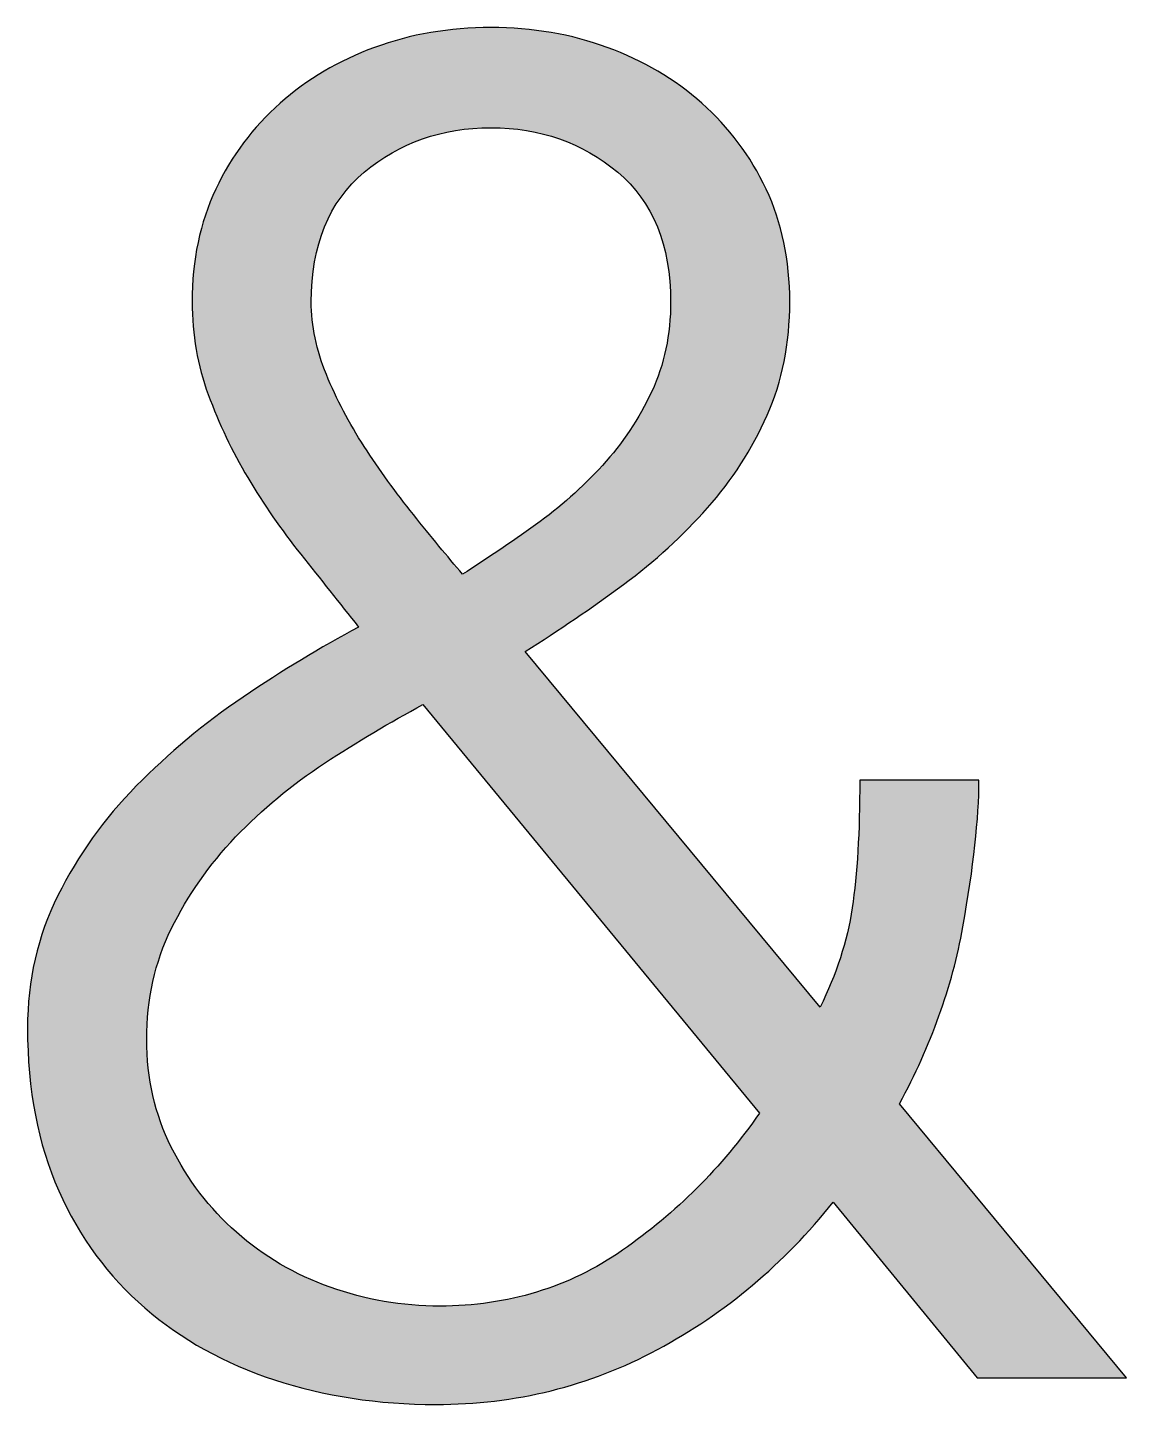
# Paper-space layout 'A0mask' of a CAD drawing. Extents: x 0 to 1153, y 0 to 810.
# Drawn here: x 993.827 to 997.088, y 80.295 to 84.382 of the extents above; entities that cross this region are included whole.
import ezdxf
from ezdxf.enums import TextEntityAlignment as Align

# ---------------------------------------------------------------- set-up
doc = ezdxf.new("R2010")
doc.units = 0
doc.layers.get('0').update_dxf_attribs({"linetype": 'CONTINUOUS'})
doc.layers.get('Defpoints').update_dxf_attribs({"linetype": 'CONTINUOUS'})
doc.layers.add('JPP_Mask', color=7, linetype='CONTINUOUS')
doc.styles.add('JPP', font='arial.ttf')

# ---------------------------------------------------------------- blocks, each defined once
blk = doc.blocks.new('A0mask')
at = {"true_color": 0x004a91}
h = blk.add_hatch(color=154, dxfattribs=at)
edge = h.paths.add_edge_path()
edge.add_spline(control_points=[(996.1787, 81.4742), (996.1787, 81.4742), (995.3031, 82.5294), (995.3031, 82.5294), (995.4041, 82.5929), (995.5013, 82.6594), (995.595, 82.7286)], knot_values=[24, 24, 24, 24, 25, 25, 25, 26, 26, 26, 26], degree=3, periodic=0)
edge.add_spline(control_points=[(995.595, 82.7286), (995.6884, 82.7978), (995.7718, 82.8736), (995.8447, 82.9561)], knot_values=[23, 23, 23, 23, 24, 24, 24, 24], degree=3, periodic=0)
edge.add_spline(control_points=[(995.8447, 82.9561), (995.9177, 83.0383), (995.9766, 83.13), (996.0216, 83.231), (996.0665, 83.3319), (996.0889, 83.4442), (996.0889, 83.5676)], knot_values=[21, 21, 21, 21, 22, 22, 22, 23, 23, 23, 23], degree=3, periodic=0)
edge.add_spline(control_points=[(996.0889, 83.5676), (996.0889, 83.6914), (996.0655, 83.8026), (996.0187, 83.9019)], knot_values=[20, 20, 20, 20, 21, 21, 21, 21], degree=3, periodic=0)
edge.add_spline(control_points=[(996.0187, 83.9019), (995.9719, 84.0008), (995.9083, 84.086), (995.8279, 84.1573)], knot_values=[19, 19, 19, 19, 20, 20, 20, 20], degree=3, periodic=0)
edge.add_spline(control_points=[(995.8279, 84.1573), (995.7474, 84.2283), (995.6539, 84.2835), (995.5472, 84.3227), (995.4405, 84.362), (995.3255, 84.3817), (995.2021, 84.3817)], knot_values=[17, 17, 17, 17, 18, 18, 18, 19, 19, 19, 19], degree=3, periodic=0)
edge.add_spline(control_points=[(995.2021, 84.3817), (995.0785, 84.3817), (994.9635, 84.362), (994.8568, 84.3227), (994.7501, 84.2835), (994.6565, 84.2283), (994.5761, 84.1573)], knot_values=[15, 15, 15, 15, 16, 16, 16, 17, 17, 17, 17], degree=3, periodic=0)
edge.add_spline(control_points=[(994.5761, 84.1573), (994.4956, 84.086), (994.432, 84.0008), (994.3853, 83.9019)], knot_values=[14, 14, 14, 14, 15, 15, 15, 15], degree=3, periodic=0)
edge.add_spline(control_points=[(994.3853, 83.9019), (994.3385, 83.8026), (994.3151, 83.6914), (994.3151, 83.5676)], knot_values=[13, 13, 13, 13, 14, 14, 14, 14], degree=3, periodic=0)
edge.add_spline(control_points=[(994.3151, 83.5676), (994.3151, 83.4704), (994.331, 83.3787), (994.3629, 83.2927)], knot_values=[12, 12, 12, 12, 13, 13, 13, 13], degree=3, periodic=0)
edge.add_spline(control_points=[(994.3629, 83.2927), (994.3946, 83.2064), (994.4339, 83.1242), (994.4807, 83.0458)], knot_values=[11, 11, 11, 11, 12, 12, 12, 12], degree=3, periodic=0)
edge.add_spline(control_points=[(994.4807, 83.0458), (994.5274, 82.967), (994.5798, 82.8913), (994.6379, 82.8183)], knot_values=[10, 10, 10, 10, 11, 11, 11, 11], degree=3, periodic=0)
edge.add_spline(control_points=[(994.6379, 82.8183), (994.6958, 82.7453), (994.753, 82.6733), (994.8091, 82.6024)], knot_values=[9, 9, 9, 9, 10, 10, 10, 10], degree=3, periodic=0)
edge.add_spline(control_points=[(994.8091, 82.6024), (994.6969, 82.5424), (994.5826, 82.4731), (994.4666, 82.3947)], knot_values=[8, 8, 8, 8, 9, 9, 9, 9], degree=3, periodic=0)
edge.add_spline(control_points=[(994.4666, 82.3947), (994.3507, 82.3159), (994.2449, 82.2279), (994.1495, 82.1307), (994.0541, 82.0335), (993.9764, 81.9251), (993.9166, 81.8053)], knot_values=[6, 6, 6, 6, 7, 7, 7, 8, 8, 8, 8], degree=3, periodic=0)
edge.add_spline(control_points=[(993.9166, 81.8053), (993.8566, 81.6853), (993.8267, 81.5543), (993.8267, 81.4124)], knot_values=[5, 5, 5, 5, 6, 6, 6, 6], degree=3, periodic=0)
edge.add_spline(control_points=[(993.8267, 81.4124), (993.8267, 81.2289), (993.8577, 81.068), (993.9194, 80.9295), (993.9811, 80.791), (994.0662, 80.675), (994.1748, 80.5816)], knot_values=[3, 3, 3, 3, 4, 4, 4, 5, 5, 5, 5], degree=3, periodic=0)
edge.add_spline(control_points=[(994.1748, 80.5816), (994.2833, 80.4878), (994.4114, 80.4169), (994.5593, 80.3681)], knot_values=[2, 2, 2, 2, 3, 3, 3, 3], degree=3, periodic=0)
edge.add_spline(control_points=[(994.5593, 80.3681), (994.7071, 80.3197), (994.867, 80.2951), (995.0392, 80.2951)], knot_values=[1, 1, 1, 1, 2, 2, 2, 2], degree=3, periodic=0)
edge.add_spline(control_points=[(995.0392, 80.2951), (995.275, 80.2951), (995.4939, 80.3497), (995.696, 80.4581)], knot_values=[0, 0, 0, 0, 1, 1, 1, 1], degree=3, periodic=0)
edge.add_spline(control_points=[(995.696, 80.4581), (995.8981, 80.5666), (996.0721, 80.7126), (996.218, 80.8957)], knot_values=[34, 34, 34, 34, 35, 35, 35, 35], degree=3, periodic=0)
edge.add_spline(control_points=[(996.218, 80.8957), (996.218, 80.8957), (996.6447, 80.3739), (996.6447, 80.3739), (996.6447, 80.3739), (996.7555, 80.3739), (996.8664, 80.3739)], knot_values=[32.5, 32.5, 32.5, 32.5, 33.5, 33.5, 33.5, 34, 34, 34, 34], degree=3, periodic=0)
edge.add_spline(control_points=[(996.8664, 80.3739), (996.9772, 80.3739), (997.0881, 80.3739), (997.0881, 80.3739), (997.0881, 80.3739), (996.9197, 80.5773), (996.7513, 80.7808)], knot_values=[31.5, 31.5, 31.5, 31.5, 32, 32, 32, 32.5, 32.5, 32.5, 32.5], degree=3, periodic=0)
edge.add_spline(control_points=[(996.7513, 80.7808), (996.5829, 80.9842), (996.4145, 81.1877), (996.4145, 81.1877), (996.508, 81.3599), (996.5707, 81.5349), (996.6026, 81.7126)], knot_values=[30, 30, 30, 30, 30.5, 30.5, 30.5, 31.5, 31.5, 31.5, 31.5], degree=3, periodic=0)
edge.add_spline(control_points=[(996.6026, 81.7126), (996.6343, 81.8903), (996.6502, 82.0352), (996.6502, 82.1478)], knot_values=[29, 29, 29, 29, 30, 30, 30, 30], degree=3, periodic=0)
edge.add_spline(control_points=[(996.6502, 82.1478), (996.6502, 82.1478), (996.2966, 82.1478), (996.2966, 82.1478), (996.2966, 81.9943), (996.289, 81.8678), (996.2742, 81.7688)], knot_values=[27, 27, 27, 27, 28, 28, 28, 29, 29, 29, 29], degree=3, periodic=0)
edge.add_spline(control_points=[(996.2742, 81.7688), (996.2592, 81.6696), (996.2273, 81.5714), (996.1787, 81.4742)], knot_values=[26, 26, 26, 26, 27, 27, 27, 27], degree=3, periodic=0)
edge = h.paths.add_edge_path(flags=16)
edge.add_spline(control_points=[(995, 82.3722), (995, 82.3722), (995.9991, 81.1597), (995.9991, 81.1597), (995.8868, 80.9987), (995.7512, 80.863), (995.5922, 80.7528)], knot_values=[8, 8, 8, 8, 9, 9, 9, 10, 10, 10, 10], degree=3, periodic=0)
edge.add_spline(control_points=[(995.5922, 80.7528), (995.433, 80.6423), (995.2525, 80.5871), (995.0505, 80.5871)], knot_values=[7, 7, 7, 7, 8, 8, 8, 8], degree=3, periodic=0)
edge.add_spline(control_points=[(995.0505, 80.5871), (994.9382, 80.5871), (994.8296, 80.6058), (994.7249, 80.6433)], knot_values=[6, 6, 6, 6, 7, 7, 7, 7], degree=3, periodic=0)
edge.add_spline(control_points=[(994.7249, 80.6433), (994.6201, 80.6805), (994.5274, 80.7347), (994.447, 80.806)], knot_values=[5, 5, 5, 5, 6, 6, 6, 6], degree=3, periodic=0)
edge.add_spline(control_points=[(994.447, 80.806), (994.3665, 80.877), (994.302, 80.9612), (994.2534, 81.0587)], knot_values=[4, 4, 4, 4, 5, 5, 5, 5], degree=3, periodic=0)
edge.add_spline(control_points=[(994.2534, 81.0587), (994.2047, 81.156), (994.1804, 81.2627), (994.1804, 81.3787)], knot_values=[3, 3, 3, 3, 4, 4, 4, 4], degree=3, periodic=0)
edge.add_spline(control_points=[(994.1804, 81.3787), (994.1804, 81.4984), (994.2047, 81.6079), (994.2534, 81.7071)], knot_values=[2, 2, 2, 2, 3, 3, 3, 3], degree=3, periodic=0)
edge.add_spline(control_points=[(994.2534, 81.7071), (994.302, 81.806), (994.3656, 81.8967), (994.4442, 81.9793)], knot_values=[1, 1, 1, 1, 2, 2, 2, 2], degree=3, periodic=0)
edge.add_spline(control_points=[(994.4442, 81.9793), (994.5228, 82.0615), (994.6107, 82.1345), (994.708, 82.1982)], knot_values=[0, 0, 0, 0, 1, 1, 1, 1], degree=3, periodic=0)
edge.add_spline(control_points=[(994.708, 82.1982), (994.8053, 82.2617), (994.9026, 82.3197), (995, 82.3722)], knot_values=[10, 10, 10, 10, 11, 11, 11, 11], degree=3, periodic=0)
edge = h.paths.add_edge_path(flags=16)
edge.add_spline(control_points=[(995.1178, 82.7593), (995.0729, 82.8118), (995.0242, 82.8708), (994.9718, 82.9363)], knot_values=[4, 4, 4, 4, 5, 5, 5, 5], degree=3, periodic=0)
edge.add_spline(control_points=[(994.9718, 82.9363), (994.9194, 83.0018), (994.8708, 83.069), (994.8259, 83.1382)], knot_values=[3, 3, 3, 3, 4, 4, 4, 4], degree=3, periodic=0)
edge.add_spline(control_points=[(994.8259, 83.1382), (994.781, 83.2075), (994.7436, 83.2787), (994.7137, 83.3517)], knot_values=[2, 2, 2, 2, 3, 3, 3, 3], degree=3, periodic=0)
edge.add_spline(control_points=[(994.7137, 83.3517), (994.6836, 83.4247), (994.6687, 83.4967), (994.6687, 83.5676)], knot_values=[1, 1, 1, 1, 2, 2, 2, 2], degree=3, periodic=0)
edge.add_spline(control_points=[(994.6687, 83.5676), (994.6687, 83.7361), (994.7211, 83.8643), (994.8259, 83.9523)], knot_values=[0, 0, 0, 0, 1, 1, 1, 1], degree=3, periodic=0)
edge.add_spline(control_points=[(994.8259, 83.9523), (994.9307, 84.0403), (995.0561, 84.0843), (995.2021, 84.0843)], knot_values=[11, 11, 11, 11, 12, 12, 12, 12], degree=3, periodic=0)
edge.add_spline(control_points=[(995.2021, 84.0843), (995.3479, 84.0843), (995.4733, 84.0403), (995.5781, 83.9523), (995.6829, 83.8643), (995.7353, 83.7361), (995.7353, 83.5676)], knot_values=[9, 9, 9, 9, 10, 10, 10, 11, 11, 11, 11], degree=3, periodic=0)
edge.add_spline(control_points=[(995.7353, 83.5676), (995.7353, 83.4704), (995.7166, 83.3817), (995.6791, 83.3012), (995.6417, 83.2208), (995.593, 83.1478), (995.5332, 83.0823)], knot_values=[7, 7, 7, 7, 8, 8, 8, 9, 9, 9, 9], degree=3, periodic=0)
edge.add_spline(control_points=[(995.5332, 83.0823), (995.4733, 83.0168), (995.4069, 82.9578), (995.334, 82.9053)], knot_values=[6, 6, 6, 6, 7, 7, 7, 7], degree=3, periodic=0)
edge.add_spline(control_points=[(995.334, 82.9053), (995.261, 82.8531), (995.1888, 82.8043), (995.1178, 82.7593)], knot_values=[5, 5, 5, 5, 6, 6, 6, 6], degree=3, periodic=0)
at = {"layer": 'Defpoints', "color": 154, "true_color": 0x004a91}
for points, knots in [([(995.696, 80.4581), (995.4939, 80.3497), (995.275, 80.2951), (995.0392, 80.2951), (994.867, 80.2951), (994.7071, 80.3197), (994.5593, 80.3681), (994.4114, 80.4169), (994.2833, 80.4878), (994.1748, 80.5816), (994.0662, 80.675), (993.9811, 80.791), (993.9194, 80.9295), (993.8577, 81.068), (993.8267, 81.2289), (993.8267, 81.4124), (993.8267, 81.5543), (993.8566, 81.6853), (993.9166, 81.8053), (993.9764, 81.9251), (994.0541, 82.0335), (994.1495, 82.1307), (994.2449, 82.2279), (994.3507, 82.3159), (994.4666, 82.3947), (994.5826, 82.4731), (994.6969, 82.5424), (994.8091, 82.6024), (994.753, 82.6733), (994.6958, 82.7453), (994.6379, 82.8183), (994.5798, 82.8913), (994.5274, 82.967), (994.4807, 83.0458), (994.4339, 83.1242), (994.3946, 83.2064), (994.3629, 83.2927), (994.331, 83.3787), (994.3151, 83.4704), (994.3151, 83.5676), (994.3151, 83.6914), (994.3385, 83.8026), (994.3853, 83.9019), (994.432, 84.0008), (994.4956, 84.086), (994.5761, 84.1573), (994.6565, 84.2283), (994.7501, 84.2835), (994.8568, 84.3227), (994.9635, 84.362), (995.0785, 84.3817), (995.2021, 84.3817), (995.3255, 84.3817), (995.4405, 84.362), (995.5472, 84.3227), (995.6539, 84.2835), (995.7474, 84.2283), (995.8279, 84.1573), (995.9083, 84.086), (995.9719, 84.0008), (996.0187, 83.9019), (996.0655, 83.8026), (996.0889, 83.6914), (996.0889, 83.5676), (996.0889, 83.4442), (996.0665, 83.3319), (996.0216, 83.231), (995.9766, 83.13), (995.9177, 83.0383), (995.8447, 82.9561), (995.7718, 82.8736), (995.6884, 82.7978), (995.595, 82.7286), (995.5013, 82.6594), (995.4041, 82.5929), (995.3031, 82.5294), (995.3031, 82.5294), (996.1787, 81.4742), (996.1787, 81.4742), (996.2273, 81.5714), (996.2592, 81.6696), (996.2742, 81.7688), (996.289, 81.8678), (996.2966, 81.9943), (996.2966, 82.1478), (996.2966, 82.1478), (996.6502, 82.1478), (996.6502, 82.1478), (996.6502, 82.0352), (996.6343, 81.8903), (996.6026, 81.7126), (996.5707, 81.5349), (996.508, 81.3599), (996.4145, 81.1877), (996.4145, 81.1877), (997.0881, 80.3739), (997.0881, 80.3739), (997.0881, 80.3739), (996.6447, 80.3739), (996.6447, 80.3739), (996.6447, 80.3739), (996.218, 80.8957), (996.218, 80.8957), (996.0721, 80.7126), (995.8981, 80.5666), (995.696, 80.4581)], [0, 0, 0, 0, 1, 1, 1, 2, 2, 2, 3, 3, 3, 4, 4, 4, 5, 5, 5, 6, 6, 6, 7, 7, 7, 8, 8, 8, 9, 9, 9, 10, 10, 10, 11, 11, 11, 12, 12, 12, 13, 13, 13, 14, 14, 14, 15, 15, 15, 16, 16, 16, 17, 17, 17, 18, 18, 18, 19, 19, 19, 20, 20, 20, 21, 21, 21, 22, 22, 22, 23, 23, 23, 24, 24, 24, 25, 25, 25, 26, 26, 26, 27, 27, 27, 28, 28, 28, 29, 29, 29, 30, 30, 30, 31, 31, 31, 32, 32, 32, 33, 33, 33, 34, 34, 34, 35, 35, 35, 35]), ([(994.8259, 83.9523), (994.7211, 83.8643), (994.6687, 83.7361), (994.6687, 83.5676), (994.6687, 83.4967), (994.6836, 83.4247), (994.7137, 83.3517), (994.7436, 83.2787), (994.781, 83.2075), (994.8259, 83.1382), (994.8708, 83.069), (994.9194, 83.0018), (994.9718, 82.9363), (995.0242, 82.8708), (995.0729, 82.8118), (995.1178, 82.7593), (995.1888, 82.8043), (995.261, 82.8531), (995.334, 82.9053), (995.4069, 82.9578), (995.4733, 83.0168), (995.5332, 83.0823), (995.593, 83.1478), (995.6417, 83.2208), (995.6791, 83.3012), (995.7166, 83.3817), (995.7353, 83.4704), (995.7353, 83.5676), (995.7353, 83.7361), (995.6829, 83.8643), (995.5781, 83.9523), (995.4733, 84.0403), (995.3479, 84.0843), (995.2021, 84.0843), (995.0561, 84.0843), (994.9307, 84.0403), (994.8259, 83.9523)], [0, 0, 0, 0, 1, 1, 1, 2, 2, 2, 3, 3, 3, 4, 4, 4, 5, 5, 5, 6, 6, 6, 7, 7, 7, 8, 8, 8, 9, 9, 9, 10, 10, 10, 11, 11, 11, 12, 12, 12, 12]), ([(994.708, 82.1982), (994.6107, 82.1345), (994.5228, 82.0615), (994.4442, 81.9793), (994.3656, 81.8967), (994.302, 81.806), (994.2534, 81.7071), (994.2047, 81.6079), (994.1804, 81.4984), (994.1804, 81.3787), (994.1804, 81.2627), (994.2047, 81.156), (994.2534, 81.0587), (994.302, 80.9612), (994.3665, 80.877), (994.447, 80.806), (994.5274, 80.7347), (994.6201, 80.6805), (994.7249, 80.6433), (994.8296, 80.6058), (994.9382, 80.5871), (995.0505, 80.5871), (995.2525, 80.5871), (995.433, 80.6423), (995.5922, 80.7528), (995.7512, 80.863), (995.8868, 80.9987), (995.9991, 81.1597), (995.9991, 81.1597), (995, 82.3722), (995, 82.3722), (994.9026, 82.3197), (994.8053, 82.2617), (994.708, 82.1982)], [0, 0, 0, 0, 1, 1, 1, 2, 2, 2, 3, 3, 3, 4, 4, 4, 5, 5, 5, 6, 6, 6, 7, 7, 7, 8, 8, 8, 9, 9, 9, 10, 10, 10, 11, 11, 11, 11])]:
    blk.add_open_spline(points, degree=3, knots=knots, dxfattribs=at)
at = {"color": 7, "style": 'JPP'}
for tag, p in [('Client', (1086, 115)), ('Project1', (1086, 90)), ('Project2', (1086, 82.5)), ('Project3', (1086, 75)), ('Title1', (1086, 57.5)), ('Title2', (1086, 50)), ('Title3', (1086, 42.5)), ('Status', (978, 7.5))]:
    blk.add_attdef(tag, text='', height=3.5, dxfattribs=at).set_placement(p, align=Align.MIDDLE_LEFT)
at = {"color": 2, "style": 'JPP'}
for tag, p in [('Scale', (1005.5, 25)), ('Checked', (1095.5, 25)), ('Drawn', (1050.5, 25)), ('Date', (1140.5, 25))]:
    blk.add_attdef(tag, text='', height=2, dxfattribs=at).set_placement(p, align=Align.MIDDLE_CENTER)
at = {"color": 6, "style": 'JPP'}
for tag, p in [('Ref', (1068, 7.5)), ('DrgNo.', (1110, 7.5))]:
    blk.add_attdef(tag, text='', height=4, dxfattribs=at).set_placement(p, align=Align.MIDDLE_LEFT)
blk.add_attdef('Rev', text='', height=4, dxfattribs=at).set_placement((1144.2747, 7.5), align=Align.MIDDLE_CENTER)

psp = doc.layouts.new('A0mask')

# ---------------------------------------------------------------- block references
at = {"layer": 'JPP_Mask'}
psp.add_blockref('A0mask', (0, 0), dxfattribs=at)

doc.saveas('drawing.dxf')
